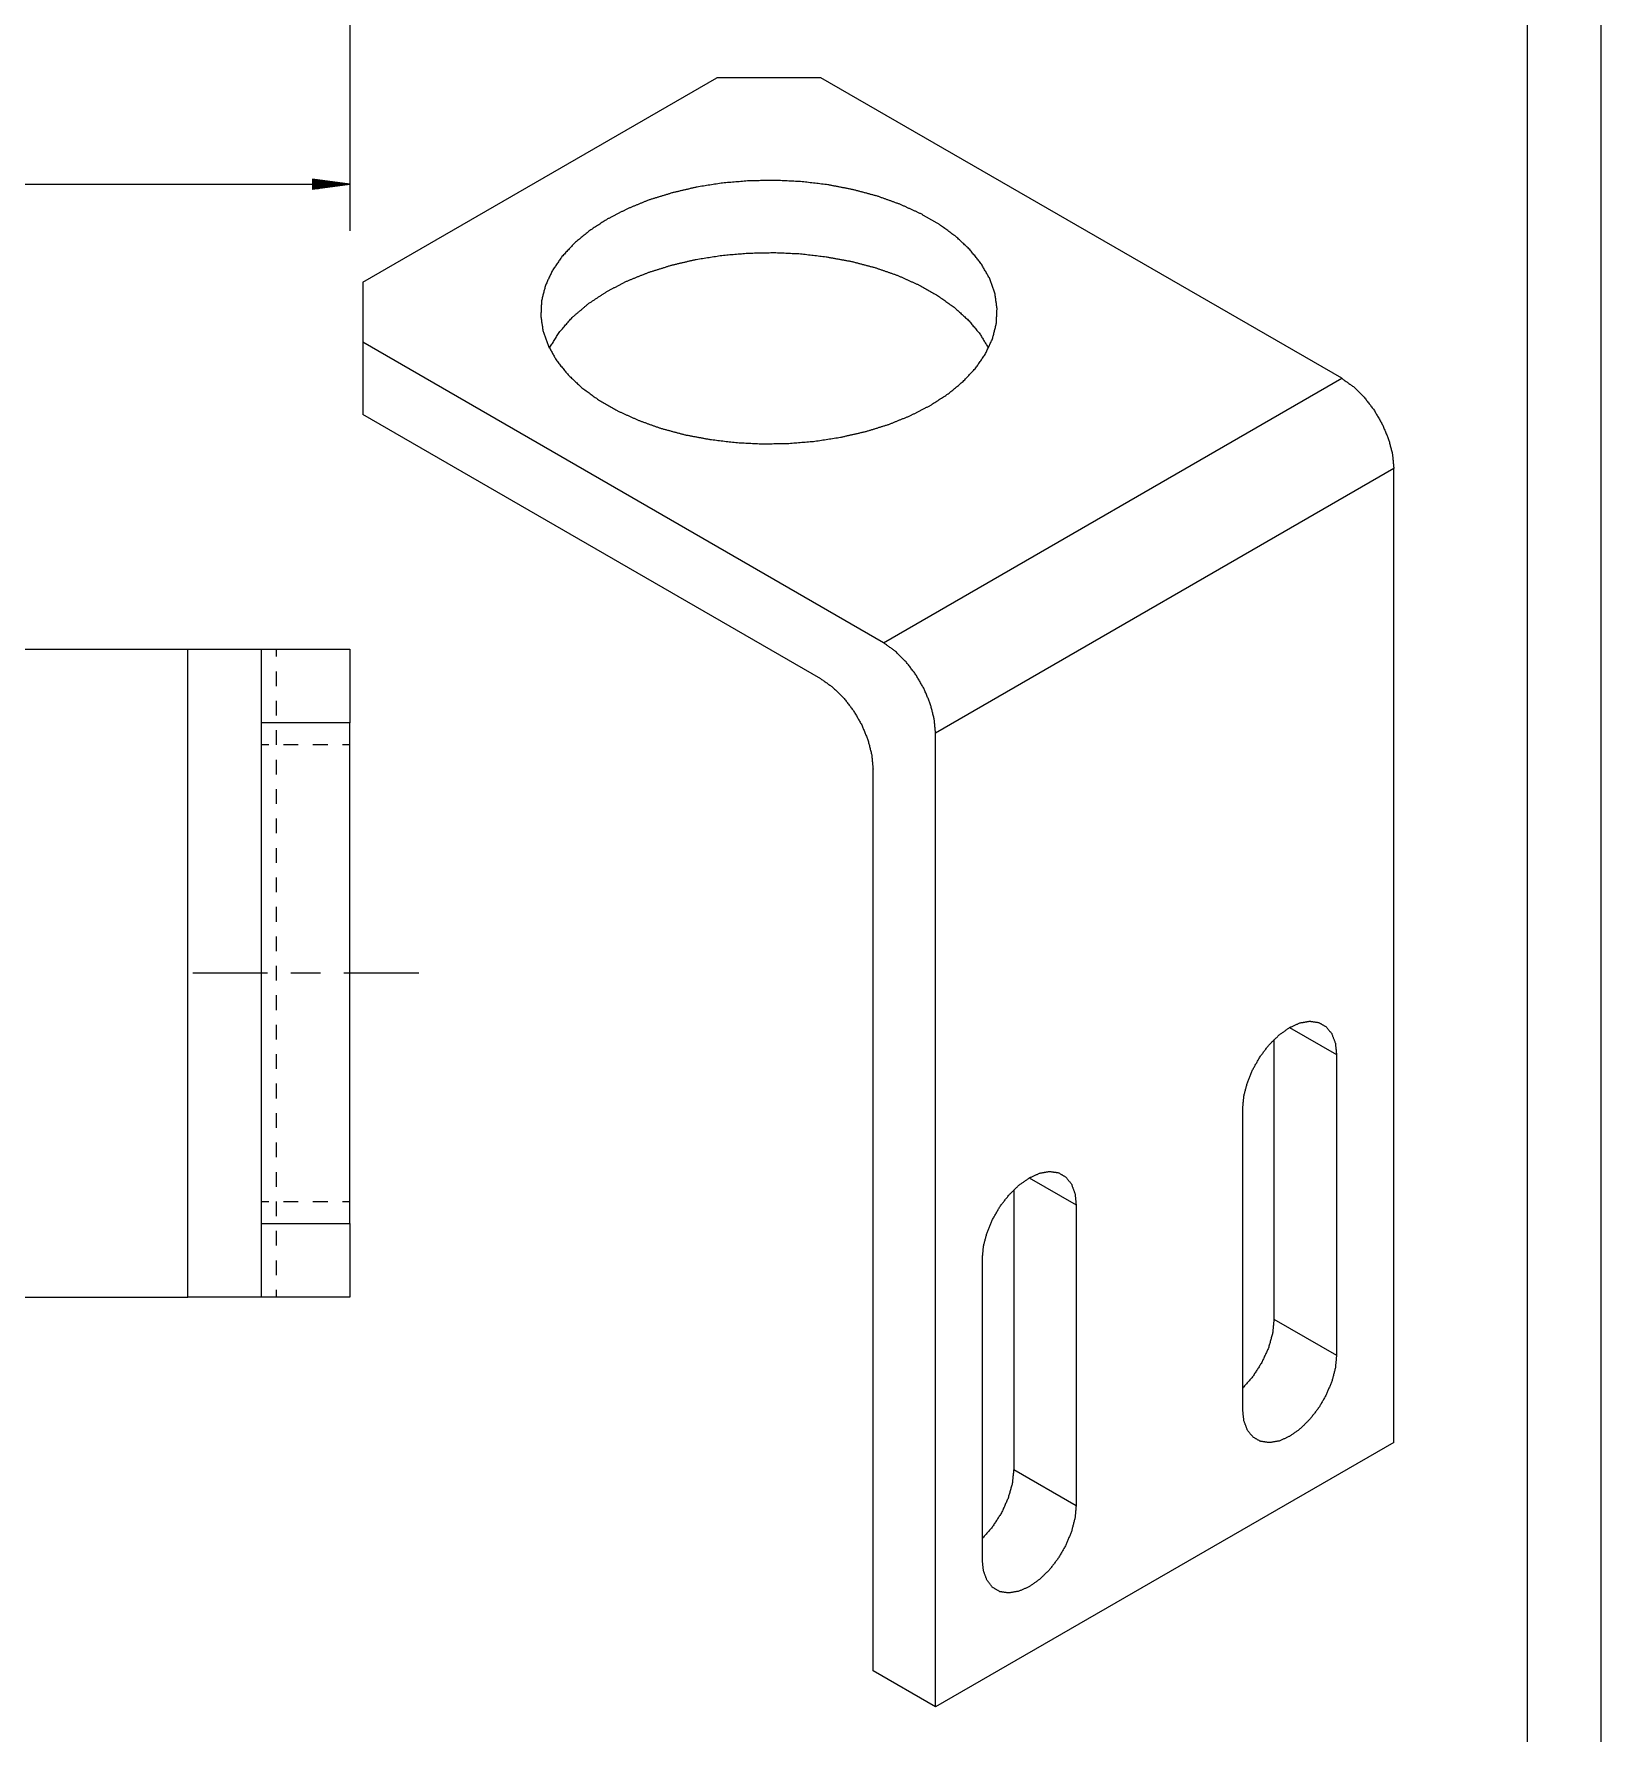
# Model space of a CAD drawing. Header units: millimetres. Extents: x 0 to 210, y 0 to 297.
# Drawn here: x 103.6 to 210, y 62.3 to 177.6 of the extents above; entities that cross this region are included whole.
import ezdxf

# ---------------------------------------------------------------- set-up
doc = ezdxf.new("R2010")
doc.units = ezdxf.units.MM
doc.layers.add('101', color=7, linetype='Continuous', true_color=0xffffff)

msp = doc.modelspace()

# ---------------------------------------------------------------- linework, layer by layer
at = {"layer": '101', "color": 133, "linetype": 'Continuous', "lineweight": 18}
for p, q in [((210, 0), (210, 297)), ((205, 5), (205, 292))]:
    msp.add_line(p, q, dxfattribs=at)
at = {"layer": '101', "color": 22, "linetype": 'Continuous', "lineweight": 18}
for p, q in [((125.04, 187.68), (125.04, 164.27)), ((39.04, 167.44), (125.04, 167.44)), ((122.5, 167.78), (122.5, 167.11)), ((125.04, 167.44), (122.5, 167.78)), ((122.5, 167.77), (122.53, 167.77)), ((122.5, 167.77), (122.53, 167.77)), ((122.5, 167.72), (122.92, 167.72)), ((122.5, 167.67), (123.31, 167.67)), ((122.5, 167.62), (123.69, 167.62)), ((122.5, 167.57), (124.08, 167.57)), ((122.5, 167.52), (124.46, 167.52)), ((122.5, 167.47), (124.85, 167.47)), ((122.5, 167.11), (125.04, 167.44)), ((122.5, 167.42), (124.85, 167.42)), ((122.5, 167.37), (124.46, 167.37)), ((122.5, 167.32), (124.08, 167.32)), ((122.5, 167.26), (123.69, 167.26)), ((122.5, 167.21), (123.31, 167.21)), ((122.5, 167.16), (122.92, 167.16)), ((122.5, 167.11), (122.53, 167.11)), ((122.5, 167.11), (122.53, 167.11))]:
    msp.add_line(p, q, dxfattribs=at)
at = {"layer": '101', "color": 252, "linetype": 'Continuous', "lineweight": 25}
for p, q in [((125.92, 160.79), (149.96, 174.67)), ((157.03, 174.67), (149.96, 174.67)), ((192.39, 154.26), (157.03, 174.67)), ((125.92, 160.79), (125.92, 156.71)), ((161.28, 136.3), (125.92, 156.71)), ((125.92, 156.71), (125.92, 151.81)), ((161.28, 136.3), (192.39, 154.26)), ((157.03, 133.85), (125.92, 151.81)), ((195.93, 148.14), (164.81, 130.17)), ((195.93, 82), (195.93, 148.14)), ((39.04, 135.86), (114.04, 135.86)), ((114.04, 91.86), (114.04, 135.86)), ((119.04, 130.86), (119.04, 135.86)), ((119.04, 135.86), (125.04, 135.86)), ((125.04, 135.86), (125.04, 130.86)), ((119.04, 96.86), (119.04, 130.86)), ((125.04, 130.86), (119.04, 130.86)), ((125.04, 96.86), (125.04, 130.86)), ((164.81, 64.04), (164.81, 130.17)), ((160.57, 66.49), (160.57, 127.72)), ((188.85, 110.17), (192.04, 108.33)), ((187.79, 109.35), (187.79, 90.37)), ((192.04, 108.33), (192.04, 87.92)), ((185.67, 84.25), (185.67, 104.66)), ((171.18, 99.96), (174.36, 98.13)), ((170.12, 99.14), (170.12, 80.16)), ((174.36, 98.13), (174.36, 77.71)), ((119.04, 91.86), (119.04, 96.86)), ((119.04, 96.86), (125.04, 96.86)), ((125.04, 96.86), (125.04, 91.86)), ((167.99, 74.04), (167.99, 94.45)), ((39.04, 91.86), (114.04, 91.86)), ((125.04, 91.86), (119.04, 91.86)), ((187.79, 90.37), (192.04, 87.92)), ((195.93, 82), (164.81, 64.04)), ((170.12, 80.16), (174.36, 77.71)), ((164.81, 64.04), (160.57, 66.49))]:
    msp.add_line(p, q, dxfattribs=at)
at = {"layer": '101', "color": 53, "linetype": 'Continuous', "lineweight": 18}
for p, q in [((120.04, 135.86), (120.04, 135.36)), ((120.04, 134.36), (120.04, 133.36)), ((120.04, 132.36), (120.04, 131.36)), ((119.54, 129.36), (119.04, 129.36)), ((120.04, 130.36), (120.04, 129.36)), ((121.54, 129.36), (120.54, 129.36)), ((123.54, 129.36), (122.54, 129.36)), ((125.04, 129.36), (124.54, 129.36)), ((120.04, 128.36), (120.04, 127.36)), ((120.04, 126.36), (120.04, 125.36)), ((120.04, 124.36), (120.04, 123.36)), ((120.04, 122.36), (120.04, 121.36)), ((120.04, 120.36), (120.04, 119.36)), ((120.04, 118.36), (120.04, 117.36)), ((120.04, 116.36), (120.04, 115.36)), ((120.04, 114.36), (120.04, 113.36)), ((120.04, 112.36), (120.04, 111.36)), ((120.04, 110.36), (120.04, 109.36)), ((120.04, 108.36), (120.04, 107.36)), ((120.04, 106.36), (120.04, 105.36)), ((120.04, 104.36), (120.04, 103.36)), ((120.04, 102.36), (120.04, 101.36)), ((120.04, 100.36), (120.04, 99.36)), ((119.04, 98.36), (119.54, 98.36)), ((120.04, 98.36), (120.04, 97.36)), ((120.54, 98.36), (121.54, 98.36)), ((122.54, 98.36), (123.54, 98.36)), ((124.54, 98.36), (125.04, 98.36)), ((120.04, 96.36), (120.04, 95.36)), ((120.04, 94.36), (120.04, 93.36)), ((120.04, 92.36), (120.04, 91.86))]:
    msp.add_line(p, q, dxfattribs=at)
at = {"layer": '101', "color": 151, "linetype": 'Continuous', "lineweight": 18}
msp.add_line((123.05, 113.86), (121.04, 113.86), dxfattribs=at)
at = {"layer": '101', "color": 252, "linetype": 'Continuous', "lineweight": 25}
for points, knots in [([(142.54, 165.08), (143.89, 165.77), (145.36, 166.37), (146.95, 166.86), (148.62, 167.25), (150.36, 167.52), (152.15, 167.67), (153.95, 167.7), (155.75, 167.61), (157.51, 167.4), (159.22, 167.07), (160.86, 166.63), (162.39, 166.08), (163.8, 165.44), (165.08, 164.7), (166.2, 163.88), (167.14, 163), (167.9, 162.06), (168.47, 161.07), (168.84, 160.05), (168.99, 159.01), (168.94, 157.97), (168.68, 156.94), (168.21, 155.94), (167.55, 154.97), (166.69, 154.05), (165.66, 153.2), (164.46, 152.42), (163.11, 151.73), (161.64, 151.13), (160.05, 150.64), (158.37, 150.26), (156.63, 149.99), (154.85, 149.84), (153.05, 149.81), (151.25, 149.9), (149.49, 150.11), (147.78, 150.43), (146.14, 150.87), (144.61, 151.42), (143.19, 152.07), (141.92, 152.8), (140.8, 153.62), (139.86, 154.5), (139.09, 155.45), (138.53, 156.44), (138.16, 157.45), (138.01, 158.49), (138.06, 159.53), (138.32, 160.56), (138.79, 161.57), (139.45, 162.53), (140.31, 163.45), (141.34, 164.3), (142.54, 165.08)], [0, 0, 0.019371, 0.03975, 0.061013, 0.083004, 0.105548, 0.128451, 0.151509, 0.174515, 0.197263, 0.219554, 0.241202, 0.26204, 0.281929, 0.300761, 0.318474, 0.335059, 0.350573, 0.365147, 0.378998, 0.392415, 0.405742, 0.419336, 0.433516, 0.448538, 0.464576, 0.481723, 0.5, 0.519371, 0.53975, 0.561013, 0.583004, 0.605548, 0.628451, 0.651509, 0.674515, 0.697263, 0.719554, 0.741202, 0.76204, 0.781929, 0.800761, 0.818474, 0.835059, 0.850573, 0.865147, 0.878998, 0.892415, 0.905742, 0.919336, 0.933516, 0.948538, 0.964576, 0.981723, 1, 1]), ([(142.54, 160.18), (143.87, 160.87), (145.34, 161.46), (146.91, 161.95), (148.57, 162.34), (150.3, 162.61), (152.07, 162.76), (153.86, 162.8), (155.64, 162.72), (157.39, 162.51), (159.1, 162.2), (160.73, 161.77), (162.26, 161.24), (163.67, 160.6), (164.95, 159.88), (166.08, 159.08), (167.04, 158.21), (167.82, 157.28), (168.41, 156.3)], [0, 0, 0.052922, 0.10858, 0.16664, 0.226688, 0.288248, 0.350802, 0.413802, 0.476691, 0.538911, 0.599927, 0.659235, 0.716381, 0.77098, 0.822737, 0.87147, 0.917139, 0.959871, 1, 1]), ([(138.59, 156.3), (139.25, 157.37), (140.14, 158.39), (141.24, 159.33), (142.54, 160.18)], [0, 0, 0.224049, 0.464294, 0.722755, 1, 1]), ([(192.39, 154.26), (193.18, 153.7), (193.92, 152.97), (194.59, 152.1), (195.15, 151.13), (195.58, 150.11), (195.84, 149.1), (195.93, 148.14)], [0, 0, 0.13124, 0.273826, 0.423763, 0.576237, 0.726175, 0.868762, 1, 1]), ([(164.81, 130.17), (164.72, 131.13), (164.46, 132.15), (164.04, 133.16), (163.48, 134.13), (162.81, 135.01), (162.06, 135.74), (161.28, 136.3)], [0, 0, 0.131238, 0.273825, 0.423763, 0.576237, 0.726175, 0.868761, 1, 1]), ([(114.04, 135.86), (115.16, 135.86), (117.16, 135.86), (118.55, 135.86), (119.04, 135.86)], [0, 0, 0.222521, 0.62349, 0.900969, 1, 1]), ([(157.03, 133.85), (157.82, 133.29), (158.57, 132.56), (159.24, 131.69), (159.8, 130.72), (160.22, 129.7), (160.48, 128.68), (160.57, 127.72)], [0, 0, 0.131238, 0.273825, 0.423761, 0.576238, 0.726175, 0.868761, 1, 1]), ([(185.67, 104.66), (185.75, 105.52), (185.99, 106.43), (186.37, 107.35), (186.87, 108.22), (187.47, 109.01), (188.15, 109.67), (188.85, 110.17), (189.56, 110.49), (190.23, 110.6), (190.84, 110.51), (191.34, 110.22), (191.72, 109.75), (191.96, 109.1), (192.04, 108.33)], [0, 0, 0.076572, 0.159766, 0.24725, 0.336213, 0.423696, 0.506891, 0.583463, 0.651943, 0.712203, 0.76605, 0.817414, 0.87126, 0.931522, 1, 1]), ([(167.99, 94.45), (168.07, 95.32), (168.31, 96.23), (168.69, 97.14), (169.19, 98.02), (169.8, 98.8), (170.47, 99.46), (171.18, 99.96), (171.88, 100.28), (172.56, 100.4), (173.16, 100.31), (173.66, 100.02), (174.04, 99.54), (174.28, 98.9), (174.36, 98.13)], [0, 0, 0.076573, 0.159767, 0.24725, 0.336214, 0.423697, 0.50689, 0.583464, 0.651942, 0.712204, 0.76605, 0.817413, 0.87126, 0.931522, 1, 1]), ([(119.04, 91.86), (118.92, 91.86), (117.95, 91.86), (117.16, 91.86), (115.16, 91.86), (114.04, 91.86)], [0, 0, 0.025073, 0.218169, 0.37651, 0.777479, 1, 1]), ([(187.79, 90.37), (187.7, 89.42), (187.42, 88.41), (186.96, 87.42), (186.37, 86.49), (185.67, 85.68)], [0, 0, 0.181562, 0.379741, 0.587671, 0.797207, 1, 1]), ([(192.04, 87.92), (191.96, 87.06), (191.72, 86.14), (191.34, 85.23), (190.84, 84.36), (190.23, 83.57), (189.56, 82.91), (188.85, 82.41), (188.15, 82.09), (187.47, 81.98), (186.87, 82.07), (186.37, 82.36), (185.99, 82.83), (185.75, 83.47), (185.67, 84.25)], [0, 0, 0.076573, 0.159767, 0.24725, 0.336214, 0.423697, 0.50689, 0.583464, 0.651942, 0.712204, 0.76605, 0.817413, 0.87126, 0.931522, 1, 1]), ([(170.12, 80.16), (170.02, 79.21), (169.74, 78.21), (169.29, 77.21), (168.69, 76.28), (167.99, 75.47)], [0, 0, 0.181562, 0.379741, 0.587673, 0.797208, 1, 1]), ([(174.36, 77.71), (174.28, 76.85), (174.04, 75.94), (173.66, 75.02), (173.16, 74.15), (172.56, 73.36), (171.88, 72.7), (171.18, 72.2), (170.47, 71.89), (169.8, 71.77), (169.19, 71.86), (168.69, 72.15), (168.31, 72.63), (168.07, 73.27), (167.99, 74.04)], [0, 0, 0.076573, 0.159767, 0.24725, 0.336213, 0.423696, 0.50689, 0.583463, 0.651942, 0.712203, 0.76605, 0.817413, 0.871259, 0.931521, 1, 1])]:
    msp.add_open_spline(points, degree=1, knots=knots, dxfattribs=at)
at = {"layer": '101', "color": 151, "linetype": 'Continuous', "lineweight": 18}
for points, knots in [([(119.45, 113.86), (117.54, 113.86), (114.37, 113.86)], [0, 0, 0.375516, 1, 1]), ([(129.72, 113.86), (128.13, 113.86), (124.63, 113.86)], [0, 0, 0.312242, 1, 1])]:
    msp.add_open_spline(points, degree=1, knots=knots, dxfattribs=at)

doc.saveas('drawing.dxf')
